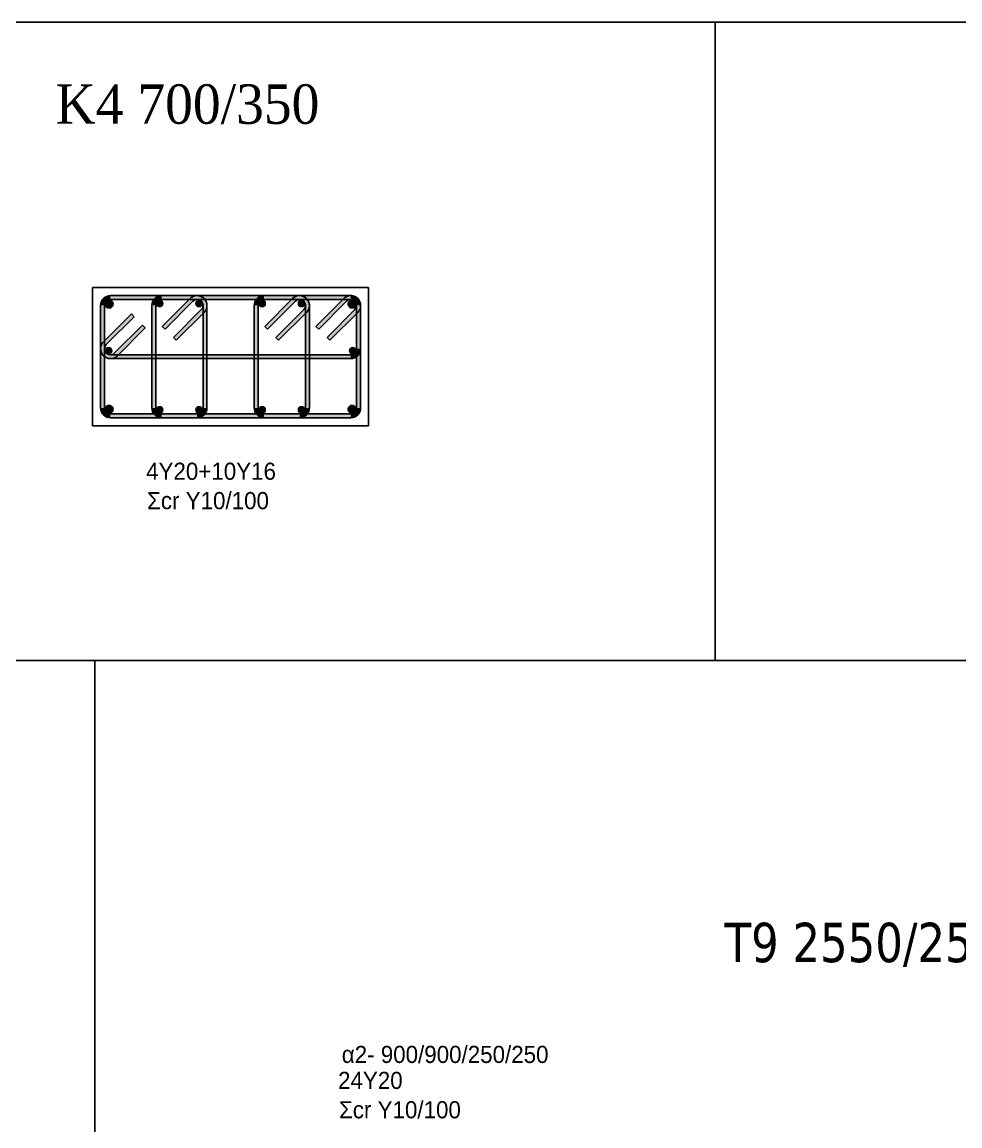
# Model space of a CAD drawing. Header units: millimetres. Extents: x -2171 to 1563, y -1758 to -1505.
# Drawn here: x 232.09 to 244, y -1604.26 to -1590.25 of the extents above; entities that cross this region are included whole.
import ezdxf

# ---------------------------------------------------------------- set-up
doc = ezdxf.new("R2010")
doc.units = ezdxf.units.MM
for name, color, linetype in [('-S_TEXT', 3, 'Continuous'), ('Col_Det', 7, 'Continuous'), ('Col_Det_4', 7, 'Continuous'), ('Col_Det_Fill', 7, 'Continuous'), ('Geo_Col_Pro_1', 7, 'Continuous'), ('pinakaki', 153, 'Continuous')]:
    doc.layers.add(name, color=color, linetype=linetype)
doc.styles.add('S1Arl22_b_934_161', font='arial.ttf', dxfattribs={"width": 0.933629, "height": 0.002175})
doc.styles.add('S1TmsNwRmn22_b_934_161', font='times.ttf', dxfattribs={"width": 0.933629, "height": 0.002175})
doc.styles.get("Standard").update_dxf_attribs({"font": 'tahoma.ttf'})

msp = doc.modelspace()

# ---------------------------------------------------------------- hatches: boundary and pattern name
at = {"layer": 'Col_Det_Fill'}
for color, points in [(252, [(233.2142, -1593.7705), (233.2142, -1593.7205, 0.4142136), (233.0892, -1593.8455), (233.1392, -1593.8455, -0.4142136)]), (252, [(233.2142, -1593.7705), (233.2142, -1593.7205, 0.4142136), (233.0892, -1593.8455), (233.1392, -1593.8455, -0.4142136)]), (12, [(233.2465, -1593.8278, 0.4142136), (233.1965, -1593.7778, 0.4142136), (233.1465, -1593.8278, 0.4142136), (233.1965, -1593.8778, 0.4142136)]), (252, [(236.2642, -1593.7705), (236.2642, -1593.7205), (233.2142, -1593.7205), (233.2142, -1593.7705)]), (252, [(236.2642, -1593.7705), (236.2642, -1593.7205), (233.2142, -1593.7205), (233.2142, -1593.7705)]), (252, [(233.8642, -1593.7705), (233.8642, -1593.7205, 0.4142136), (233.7392, -1593.8455), (233.7892, -1593.8455, -0.4142136)]), (56, [(233.8795, -1593.8208, 0.4142136), (233.8395, -1593.7808, 0.4142136), (233.7995, -1593.8208, 0.4142136), (233.8395, -1593.8608, 0.4142136)]), (252, [(234.3142, -1593.7705), (234.3142, -1593.7205), (233.8642, -1593.7205), (233.8642, -1593.7705)]), (252, [(234.2612, -1593.7925), (234.2258, -1593.7571), (233.8723, -1594.1107), (233.9076, -1594.146)]), (252, [(234.3892, -1593.8455), (234.4392, -1593.8455, 0.6681786), (234.2258, -1593.7571), (234.2612, -1593.7925, -0.6681786)]), (56, [(234.379, -1593.8208, 0.4142136), (234.339, -1593.7808, 0.4142136), (234.299, -1593.8208, 0.4142136), (234.339, -1593.8608, 0.4142136)]), (252, [(234.3673, -1593.8986), (234.4026, -1593.9339, 0.6681786), (234.3142, -1593.7205), (234.3142, -1593.7705, -0.6681786)]), (252, [(235.1642, -1593.7705), (235.1642, -1593.7205, 0.4142136), (235.0392, -1593.8455), (235.0892, -1593.8455, -0.4142136)]), (56, [(235.1795, -1593.8208, 0.4142136), (235.1395, -1593.7808, 0.4142136), (235.0995, -1593.8208, 0.4142136), (235.1395, -1593.8608, 0.4142136)]), (252, [(235.6142, -1593.7705), (235.6142, -1593.7205), (235.1642, -1593.7205), (235.1642, -1593.7705)]), (252, [(235.5612, -1593.7925), (235.5258, -1593.7571), (235.1723, -1594.1107), (235.2076, -1594.146)]), (252, [(235.6892, -1593.8455), (235.7392, -1593.8455, 0.6681786), (235.5258, -1593.7571), (235.5612, -1593.7925, -0.6681786)]), (56, [(235.679, -1593.8208, 0.4142136), (235.639, -1593.7808, 0.4142136), (235.599, -1593.8208, 0.4142136), (235.639, -1593.8608, 0.4142136)]), (252, [(235.6673, -1593.8986), (235.7026, -1593.9339, 0.6681786), (235.6142, -1593.7205), (235.6142, -1593.7705, -0.6681786)]), (252, [(236.2112, -1593.7925), (236.1758, -1593.7571), (235.8223, -1594.1107), (235.8576, -1594.146)]), (252, [(236.3392, -1593.8455), (236.3892, -1593.8455, 0.6681786), (236.1758, -1593.7571), (236.2112, -1593.7925, -0.6681786)]), (12, [(236.3319, -1593.8278, 0.4142136), (236.2819, -1593.7778, 0.4142136), (236.2319, -1593.8278, 0.4142136), (236.2819, -1593.8778, 0.4142136)]), (252, [(236.3173, -1593.8986), (236.3526, -1593.9339, 0.6681786), (236.2642, -1593.7205), (236.2642, -1593.7705, -0.6681786)]), (252, [(236.3392, -1593.8455), (236.3892, -1593.8455, 0.4142136), (236.2642, -1593.7205), (236.2642, -1593.7705, -0.4142136)]), (252, [(233.1392, -1593.8455), (233.0892, -1593.8455), (233.0892, -1595.1455), (233.1392, -1595.1455)]), (252, [(233.1392, -1593.8455), (233.0892, -1593.8455), (233.0892, -1594.3955), (233.1392, -1594.3955)]), (252, [(233.5147, -1593.9889), (233.4794, -1593.9536), (233.1258, -1594.3071), (233.1612, -1594.3425)]), (252, [(233.7892, -1593.8455), (233.7392, -1593.8455), (233.7392, -1595.1455), (233.7892, -1595.1455)]), (252, [(234.0137, -1594.2521), (234.0491, -1594.2875), (234.4026, -1593.9339), (234.3673, -1593.8986)]), (252, [(234.3892, -1595.1455), (234.4392, -1595.1455), (234.4392, -1593.8455), (234.3892, -1593.8455)]), (252, [(235.0892, -1593.8455), (235.0392, -1593.8455), (235.0392, -1595.1455), (235.0892, -1595.1455)]), (252, [(235.3137, -1594.2521), (235.3491, -1594.2875), (235.7026, -1593.9339), (235.6673, -1593.8986)]), (252, [(235.6892, -1595.1455), (235.7392, -1595.1455), (235.7392, -1593.8455), (235.6892, -1593.8455)]), (252, [(235.9637, -1594.2521), (235.9991, -1594.2875), (236.3526, -1593.9339), (236.3173, -1593.8986)]), (252, [(236.3392, -1595.1455), (236.3892, -1595.1455), (236.3892, -1593.8455), (236.3392, -1593.8455)]), (252, [(236.3392, -1594.3955), (236.3892, -1594.3955), (236.3892, -1593.8455), (236.3392, -1593.8455)]), (252, [(233.2673, -1594.4486), (233.3026, -1594.4839), (233.6562, -1594.1304), (233.6208, -1594.095)]), (252, [(233.1612, -1594.3425), (233.1258, -1594.3071, 0.6681786), (233.2142, -1594.5205), (233.2142, -1594.4705, -0.6681786)]), (252, [(233.1392, -1594.3955), (233.0892, -1594.3955, 0.6681786), (233.3026, -1594.4839), (233.2673, -1594.4486, -0.6681786)]), (56, [(233.2295, -1594.4203, 0.4142136), (233.1895, -1594.3803, 0.4142136), (233.1495, -1594.4203, 0.4142136), (233.1895, -1594.4603, 0.4142136)]), (56, [(236.329, -1594.4203, 0.4142136), (236.289, -1594.3803, 0.4142136), (236.249, -1594.4203, 0.4142136), (236.289, -1594.4603, 0.4142136)]), (252, [(236.2642, -1594.4705), (236.2642, -1594.5205, 0.4142136), (236.3892, -1594.3955), (236.3392, -1594.3955, -0.4142136)]), (252, [(233.2142, -1594.4705), (233.2142, -1594.5205), (236.2642, -1594.5205), (236.2642, -1594.4705)]), (252, [(233.1392, -1595.1455), (233.0892, -1595.1455, 0.4142136), (233.2142, -1595.2705), (233.2142, -1595.2205, -0.4142136)]), (12, [(233.2465, -1595.1632, 0.4142136), (233.1965, -1595.1132, 0.4142136), (233.1465, -1595.1632, 0.4142136), (233.1965, -1595.2132, 0.4142136)]), (252, [(233.2142, -1595.2205), (233.2142, -1595.2705), (236.2642, -1595.2705), (236.2642, -1595.2205)]), (252, [(233.7892, -1595.1455), (233.7392, -1595.1455, 0.4142136), (233.8642, -1595.2705), (233.8642, -1595.2205, -0.4142136)]), (56, [(233.8795, -1595.1703, 0.4142136), (233.8395, -1595.1303, 0.4142136), (233.7995, -1595.1703, 0.4142136), (233.8395, -1595.2103, 0.4142136)]), (252, [(233.8642, -1595.2205), (233.8642, -1595.2705), (234.3142, -1595.2705), (234.3142, -1595.2205)]), (56, [(234.379, -1595.1703, 0.4142136), (234.339, -1595.1303, 0.4142136), (234.299, -1595.1703, 0.4142136), (234.339, -1595.2103, 0.4142136)]), (252, [(234.3142, -1595.2205), (234.3142, -1595.2705, 0.4142136), (234.4392, -1595.1455), (234.3892, -1595.1455, -0.4142136)]), (252, [(235.0892, -1595.1455), (235.0392, -1595.1455, 0.4142136), (235.1642, -1595.2705), (235.1642, -1595.2205, -0.4142136)]), (56, [(235.1795, -1595.1703, 0.4142136), (235.1395, -1595.1303, 0.4142136), (235.0995, -1595.1703, 0.4142136), (235.1395, -1595.2103, 0.4142136)]), (252, [(235.1642, -1595.2205), (235.1642, -1595.2705), (235.6142, -1595.2705), (235.6142, -1595.2205)]), (56, [(235.679, -1595.1703, 0.4142136), (235.639, -1595.1303, 0.4142136), (235.599, -1595.1703, 0.4142136), (235.639, -1595.2103, 0.4142136)]), (252, [(235.6142, -1595.2205), (235.6142, -1595.2705, 0.4142136), (235.7392, -1595.1455), (235.6892, -1595.1455, -0.4142136)]), (12, [(236.3319, -1595.1632, 0.4142136), (236.2819, -1595.1132, 0.4142136), (236.2319, -1595.1632, 0.4142136), (236.2819, -1595.2132, 0.4142136)]), (252, [(236.2642, -1595.2205), (236.2642, -1595.2705, 0.4142136), (236.3892, -1595.1455), (236.3392, -1595.1455, -0.4142136)])]:
    msp.add_hatch(color=color, dxfattribs=at).paths.add_polyline_path(points)

# ---------------------------------------------------------------- linework, layer by layer
at = {"layer": '-S_TEXT', "ltscale": 5}
msp.add_lwpolyline([(202.3173, -1590.2497), (260.4648, -1590.2497), (260.4648, -1630.2944), (202.3173, -1630.2944)], close=True, dxfattribs=at)
at = {"layer": 'Col_Det', "color": 7}
for points in [[(236.4917, -1593.618), (232.9867, -1593.618)], [(232.9867, -1593.618), (232.9867, -1595.373)], [(236.4917, -1595.373), (236.4917, -1593.618)], [(236.2642, -1593.7205), (233.2142, -1593.7205)], [(236.2642, -1593.7205), (233.2142, -1593.7205)], [(233.2142, -1593.7705), (236.2642, -1593.7705)], [(233.2142, -1593.7705), (236.2642, -1593.7705)], [(234.3142, -1593.7205), (233.8642, -1593.7205)], [(233.8642, -1593.7705), (234.3142, -1593.7705)], [(234.2258, -1593.7571), (233.8723, -1594.1107)], [(233.9076, -1594.146), (234.2612, -1593.7925)], [(235.6142, -1593.7205), (235.1642, -1593.7205)], [(235.1642, -1593.7705), (235.6142, -1593.7705)], [(235.5258, -1593.7571), (235.1723, -1594.1107)], [(235.2076, -1594.146), (235.5612, -1593.7925)], [(236.1758, -1593.7571), (235.8223, -1594.1107)], [(235.8576, -1594.146), (236.2112, -1593.7925)], [(233.0892, -1593.8455), (233.0892, -1595.1455)], [(233.0892, -1593.8455), (233.0892, -1594.3955)], [(233.4794, -1593.9536), (233.1258, -1594.3071)], [(233.1392, -1595.1455), (233.1392, -1593.8455)], [(233.1392, -1594.3955), (233.1392, -1593.8455)], [(233.5147, -1593.9889), (233.4794, -1593.9536)], [(233.7392, -1593.8455), (233.7392, -1595.1455)], [(233.7892, -1595.1455), (233.7892, -1593.8455)], [(234.3673, -1593.8986), (234.0137, -1594.2521)], [(234.0491, -1594.2875), (234.4026, -1593.9339)], [(234.3892, -1593.8455), (234.3892, -1595.1455)], [(234.4392, -1595.1455), (234.4392, -1593.8455)], [(235.0392, -1593.8455), (235.0392, -1595.1455)], [(235.0892, -1595.1455), (235.0892, -1593.8455)], [(235.6673, -1593.8986), (235.3137, -1594.2521)], [(235.3491, -1594.2875), (235.7026, -1593.9339)], [(235.6892, -1593.8455), (235.6892, -1595.1455)], [(235.7392, -1595.1455), (235.7392, -1593.8455)], [(236.3173, -1593.8986), (235.9637, -1594.2521)], [(235.9991, -1594.2875), (236.3526, -1593.9339)], [(236.3392, -1593.8455), (236.3392, -1595.1455)], [(236.3392, -1593.8455), (236.3392, -1594.3955)], [(236.3892, -1595.1455), (236.3892, -1593.8455)], [(236.3892, -1594.3955), (236.3892, -1593.8455)], [(233.1612, -1594.3425), (233.5147, -1593.9889)], [(233.6208, -1594.095), (233.2673, -1594.4486)], [(233.6562, -1594.1304), (233.6208, -1594.095)], [(233.8723, -1594.1107), (233.9076, -1594.146)], [(235.1723, -1594.1107), (235.2076, -1594.146)], [(235.8223, -1594.1107), (235.8576, -1594.146)], [(233.3026, -1594.4839), (233.6562, -1594.1304)], [(234.0137, -1594.2521), (234.0491, -1594.2875)], [(235.3137, -1594.2521), (235.3491, -1594.2875)], [(235.9637, -1594.2521), (235.9991, -1594.2875)], [(236.2642, -1594.4705), (233.2142, -1594.4705)], [(233.2142, -1594.5205), (236.2642, -1594.5205)], [(236.2642, -1595.2205), (233.2142, -1595.2205)], [(234.3142, -1595.2205), (233.8642, -1595.2205)], [(235.6142, -1595.2205), (235.1642, -1595.2205)], [(232.9867, -1595.373), (236.4917, -1595.373)], [(233.2142, -1595.2705), (236.2642, -1595.2705)], [(233.8642, -1595.2705), (234.3142, -1595.2705)], [(235.1642, -1595.2705), (235.6142, -1595.2705)]]:
    msp.add_lwpolyline(points, dxfattribs=at)
for points in [[(233.2142, -1593.7205, 0.4142136), (233.0892, -1593.8455)], [(233.2142, -1593.7205, 0.4142136), (233.0892, -1593.8455)], [(233.1392, -1593.8455, -0.4142136), (233.2142, -1593.7705, -0.4142136)], [(233.1392, -1593.8455, -0.4142136), (233.2142, -1593.7705, -0.4142136)], [(233.1965, -1593.7778, 0.4142136), (233.1465, -1593.8278, 0.4142136)], [(233.1465, -1593.8278, 0.4142136), (233.1965, -1593.8778, 0.4142136)], [(233.2465, -1593.8278, 0.4142136), (233.1965, -1593.7778, 0.4142136)], [(233.1965, -1593.8778, 0.4142136), (233.2465, -1593.8278, 0.4142136)], [(233.8642, -1593.7205, 0.4142136), (233.7392, -1593.8455)], [(233.7892, -1593.8455, -0.4142136), (233.8642, -1593.7705, -0.4142136)], [(233.8395, -1593.7808, 0.4142136), (233.7995, -1593.8208, 0.4142136)], [(233.7995, -1593.8208, 0.4142136), (233.8395, -1593.8608, 0.4142136)], [(233.8795, -1593.8208, 0.4142136), (233.8395, -1593.7808, 0.4142136)], [(233.8395, -1593.8608, 0.4142136), (233.8795, -1593.8208, 0.4142136)], [(234.4392, -1593.8455, 0.6681786), (234.2258, -1593.7571)], [(234.2612, -1593.7925, -0.6681786), (234.3892, -1593.8455, -0.6681786)], [(234.339, -1593.7808, 0.4142136), (234.299, -1593.8208, 0.4142136)], [(234.299, -1593.8208, 0.4142136), (234.339, -1593.8608, 0.4142136)], [(234.4026, -1593.9339, 0.6681786), (234.3142, -1593.7205)], [(234.3142, -1593.7705, -0.6681786), (234.3673, -1593.8986, -0.6681786)], [(234.379, -1593.8208, 0.4142136), (234.339, -1593.7808, 0.4142136)], [(234.339, -1593.8608, 0.4142136), (234.379, -1593.8208, 0.4142136)], [(235.1642, -1593.7205, 0.4142136), (235.0392, -1593.8455)], [(235.0892, -1593.8455, -0.4142136), (235.1642, -1593.7705, -0.4142136)], [(235.1395, -1593.7808, 0.4142136), (235.0995, -1593.8208, 0.4142136)], [(235.0995, -1593.8208, 0.4142136), (235.1395, -1593.8608, 0.4142136)], [(235.1795, -1593.8208, 0.4142136), (235.1395, -1593.7808, 0.4142136)], [(235.1395, -1593.8608, 0.4142136), (235.1795, -1593.8208, 0.4142136)], [(235.7392, -1593.8455, 0.6681786), (235.5258, -1593.7571)], [(235.5612, -1593.7925, -0.6681786), (235.6892, -1593.8455, -0.6681786)], [(235.639, -1593.7808, 0.4142136), (235.599, -1593.8208, 0.4142136)], [(235.599, -1593.8208, 0.4142136), (235.639, -1593.8608, 0.4142136)], [(235.7026, -1593.9339, 0.6681786), (235.6142, -1593.7205)], [(235.6142, -1593.7705, -0.6681786), (235.6673, -1593.8986, -0.6681786)], [(235.679, -1593.8208, 0.4142136), (235.639, -1593.7808, 0.4142136)], [(235.639, -1593.8608, 0.4142136), (235.679, -1593.8208, 0.4142136)], [(236.3892, -1593.8455, 0.6681786), (236.1758, -1593.7571)], [(236.2112, -1593.7925, -0.6681786), (236.3392, -1593.8455, -0.6681786)], [(236.2819, -1593.7778, 0.4142136), (236.2319, -1593.8278, 0.4142136)], [(236.2319, -1593.8278, 0.4142136), (236.2819, -1593.8778, 0.4142136)], [(236.3526, -1593.9339, 0.6681786), (236.2642, -1593.7205)], [(236.3892, -1593.8455, 0.4142136), (236.2642, -1593.7205)], [(236.2642, -1593.7705, -0.6681786), (236.3173, -1593.8986, -0.6681786)], [(236.2642, -1593.7705, -0.4142136), (236.3392, -1593.8455, -0.4142136)], [(236.3319, -1593.8278, 0.4142136), (236.2819, -1593.7778, 0.4142136)], [(236.2819, -1593.8778, 0.4142136), (236.3319, -1593.8278, 0.4142136)], [(233.1258, -1594.3071, 0.6681786), (233.2142, -1594.5205)], [(233.0892, -1594.3955, 0.6681786), (233.3026, -1594.4839)], [(233.2142, -1594.4705, -0.6681786), (233.1612, -1594.3425, -0.6681786)], [(233.2673, -1594.4486, -0.6681786), (233.1392, -1594.3955, -0.6681786)], [(233.1895, -1594.3803, 0.4142136), (233.1495, -1594.4203, 0.4142136)], [(233.2295, -1594.4203, 0.4142136), (233.1895, -1594.3803, 0.4142136)], [(236.289, -1594.3803, 0.4142136), (236.249, -1594.4203, 0.4142136)], [(236.2642, -1594.5205, 0.4142136), (236.3892, -1594.3955)], [(236.3392, -1594.3955, -0.4142136), (236.2642, -1594.4705, -0.4142136)], [(236.329, -1594.4203, 0.4142136), (236.289, -1594.3803, 0.4142136)], [(233.1495, -1594.4203, 0.4142136), (233.1895, -1594.4603, 0.4142136)], [(233.1895, -1594.4603, 0.4142136), (233.2295, -1594.4203, 0.4142136)], [(236.249, -1594.4203, 0.4142136), (236.289, -1594.4603, 0.4142136)], [(236.289, -1594.4603, 0.4142136), (236.329, -1594.4203, 0.4142136)], [(233.0892, -1595.1455, 0.4142136), (233.2142, -1595.2705)], [(233.2142, -1595.2205, -0.4142136), (233.1392, -1595.1455, -0.4142136)], [(233.1965, -1595.1132, 0.4142136), (233.1465, -1595.1632, 0.4142136)], [(233.1465, -1595.1632, 0.4142136), (233.1965, -1595.2132, 0.4142136)], [(233.2465, -1595.1632, 0.4142136), (233.1965, -1595.1132, 0.4142136)], [(233.1965, -1595.2132, 0.4142136), (233.2465, -1595.1632, 0.4142136)], [(233.7392, -1595.1455, 0.4142136), (233.8642, -1595.2705)], [(233.8642, -1595.2205, -0.4142136), (233.7892, -1595.1455, -0.4142136)], [(233.8395, -1595.1303, 0.4142136), (233.7995, -1595.1703, 0.4142136)], [(233.7995, -1595.1703, 0.4142136), (233.8395, -1595.2103, 0.4142136)], [(233.8795, -1595.1703, 0.4142136), (233.8395, -1595.1303, 0.4142136)], [(233.8395, -1595.2103, 0.4142136), (233.8795, -1595.1703, 0.4142136)], [(234.339, -1595.1303, 0.4142136), (234.299, -1595.1703, 0.4142136)], [(234.299, -1595.1703, 0.4142136), (234.339, -1595.2103, 0.4142136)], [(234.3142, -1595.2705, 0.4142136), (234.4392, -1595.1455)], [(234.3892, -1595.1455, -0.4142136), (234.3142, -1595.2205, -0.4142136)], [(234.379, -1595.1703, 0.4142136), (234.339, -1595.1303, 0.4142136)], [(234.339, -1595.2103, 0.4142136), (234.379, -1595.1703, 0.4142136)], [(235.0392, -1595.1455, 0.4142136), (235.1642, -1595.2705)], [(235.1642, -1595.2205, -0.4142136), (235.0892, -1595.1455, -0.4142136)], [(235.1395, -1595.1303, 0.4142136), (235.0995, -1595.1703, 0.4142136)], [(235.0995, -1595.1703, 0.4142136), (235.1395, -1595.2103, 0.4142136)], [(235.1795, -1595.1703, 0.4142136), (235.1395, -1595.1303, 0.4142136)], [(235.1395, -1595.2103, 0.4142136), (235.1795, -1595.1703, 0.4142136)], [(235.639, -1595.1303, 0.4142136), (235.599, -1595.1703, 0.4142136)], [(235.599, -1595.1703, 0.4142136), (235.639, -1595.2103, 0.4142136)], [(235.6142, -1595.2705, 0.4142136), (235.7392, -1595.1455)], [(235.6892, -1595.1455, -0.4142136), (235.6142, -1595.2205, -0.4142136)], [(235.679, -1595.1703, 0.4142136), (235.639, -1595.1303, 0.4142136)], [(235.639, -1595.2103, 0.4142136), (235.679, -1595.1703, 0.4142136)], [(236.2819, -1595.1132, 0.4142136), (236.2319, -1595.1632, 0.4142136)], [(236.2319, -1595.1632, 0.4142136), (236.2819, -1595.2132, 0.4142136)], [(236.2642, -1595.2705, 0.4142136), (236.3892, -1595.1455)], [(236.3392, -1595.1455, -0.4142136), (236.2642, -1595.2205, -0.4142136)], [(236.3319, -1595.1632, 0.4142136), (236.2819, -1595.1132, 0.4142136)], [(236.2819, -1595.2132, 0.4142136), (236.3319, -1595.1632, 0.4142136)]]:
    msp.add_lwpolyline(points, format="xyb", dxfattribs=at)
at = {"layer": 'Geo_Col_Pro_1', "color": 4, "linetype": 'Continuous', "ltscale": 0.5}
for p, q in [((240.8891, -1590.2497), (240.8891, -1598.3514)), ((202.3173, -1598.3514), (260.4648, -1598.3514)), ((233.0166, -1598.3514), (233.0166, -1630.2944))]:
    msp.add_line(p, q, dxfattribs=at)

# ---------------------------------------------------------------- texts
at = {"layer": 'Col_Det', "color": 7, "style": 'S1Arl22_b_934_161', "width": 0.933629}
for s, p in [('4Y20+10Y16', (233.6667, -1596.058)), ('Σcr Y10/100', (233.6786, -1596.4305)), (' α2- 900/900/250/250', (236.0718, -1603.458, 32.25)), ('24Y20', (236.1032, -1603.7876, 32.25)), ('Σcr Y10/100', (236.1151, -1604.1601, 32.25))]:
    msp.add_text(s, height=0.2175, dxfattribs=at).set_placement(p)
at = {"layer": 'Col_Det_4', "color": 1, "style": 'S1TmsNwRmn22_b_934_161', "width": 0.933629}
msp.add_text('K4 700/350', height=0.5, dxfattribs=at).set_placement((232.5174, -1591.5404))
at = {"layer": 'pinakaki', "color": 1, "width": 0.933629}
msp.add_text(' Τ9 2550/250 ', height=0.5, dxfattribs=at).set_placement((240.8352, -1602.1783))

doc.saveas('drawing.dxf')
